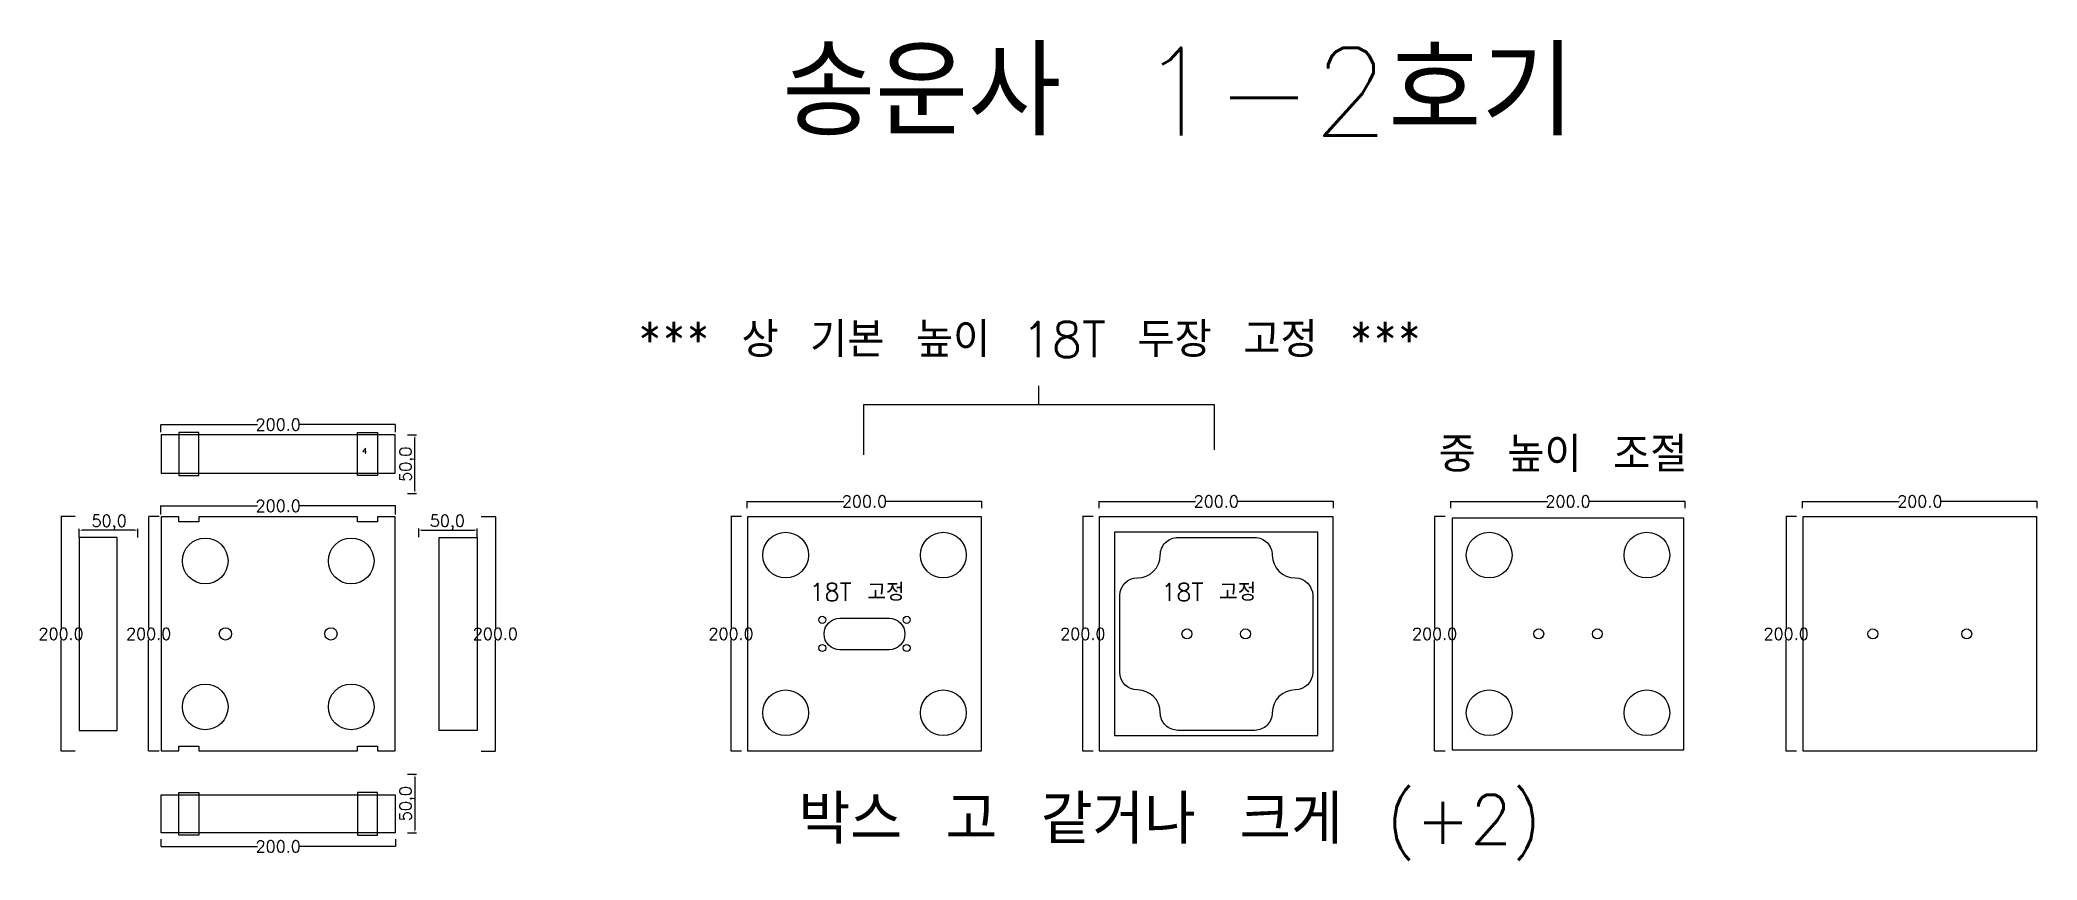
# Model space of a CAD drawing. Header units: millimetres. Extents: x 1583 to 3287, y 152 to 851.
import ezdxf

# ---------------------------------------------------------------- set-up
doc = ezdxf.new("R2010")
doc.units = ezdxf.units.MM
for name, color, linetype in [('TEXT', 7, 'Continuous'), ('볼트 구멍', 7, 'Continuous'), ('치구', 7, 'Continuous'), ('치수', 7, 'Continuous')]:
    doc.layers.add(name, color=color, linetype=linetype)
doc.styles.get("Standard").update_dxf_attribs({"font": 'txt.shx', "bigfont": 'whgtxt.shx'})
doc.dimstyles.new('ISO-25', dxfattribs={"dimtxt": 2.5, "dimasz": 2.5, "dimexe": 1.25, "dimexo": 0.625, "dimtad": 1, "dimtxsty": 'Standard', "dimcen": 2.5, "dimadec": 0, "dimazin": 0, "dimtfac": 1, "dimtmove": 0, "dimatfit": 3, "dimfxl": 0, "dimarcsym": 0})
doc.dimstyles.get("Standard").update_dxf_attribs({"dimtxt": 7, "dimasz": 0.18, "dimexe": 0.18, "dimexo": 0.0625, "dimgap": 0.09, "dimtad": 0, "dimtih": 1, "dimtoh": 1, "dimdec": 1, "dimzin": 0, "dimdsep": 46, "dimtxsty": 'Standard', "dimcen": 0.09, "dimadec": 0, "dimazin": 0, "dimtfac": 1, "dimtdec": 1, "dimtofl": 0, "dimtmove": 0, "dimatfit": 3, "dimfxl": 0, "dimtolj": 1, "dimtzin": 0, "dimarcsym": 0})

# ---------------------------------------------------------------- blocks, each defined once
blk = doc.blocks.new('*D1')
at = {"layer": 'Defpoints', "color": 0}
for p in [(1613.6, 444.5), (1601.5, 244.5), (1613.6, 244.5)]:
    blk.add_point(p, dxfattribs=at)
at = {"layer": '치수', "color": 0, "lineweight": -2}
for p, q in [((1613.5, 444.5), (1601.3, 444.5)), ((1601.5, 444.3), (1601.5, 349.5)), ((1601.5, 244.6), (1601.5, 339.4)), ((1613.5, 244.5), (1601.3, 244.5))]:
    blk.add_line(p, q, dxfattribs=at)
at = {"layer": '치수', "color": 0}
for points in [[(1601.5, 444.3), (1601.5, 444.3), (1601.5, 444.5)], [(1601.5, 244.6), (1601.5, 244.6), (1601.5, 244.5)]]:
    blk.add_solid(points, dxfattribs=at)
at = {"layer": '치수', "color": 0, "insert": (1601.5, 344.5), "char_height": 10, "attachment_point": 5}
blk.add_mtext('\\A1;200.0', dxfattribs=at)
blk = doc.blocks.new('*D2')
at = {"layer": 'Defpoints', "color": 0}
for p in [(2786.7, 451.6), (2986.7, 457.5), (2986.7, 451.6)]:
    blk.add_point(p, dxfattribs=at)
at = {"layer": '치수', "color": 0, "lineweight": -2}
for p, q in [((2786.7, 451.6), (2786.7, 457.6)), ((2786.9, 457.5), (2869.1, 457.5)), ((2986.5, 457.5), (2904.3, 457.5)), ((2986.7, 451.6), (2986.7, 457.6))]:
    blk.add_line(p, q, dxfattribs=at)
at = {"layer": '치수', "color": 0}
for points in [[(2786.9, 457.5), (2786.9, 457.4), (2786.7, 457.5)], [(2986.5, 457.5), (2986.5, 457.4), (2986.7, 457.5)]]:
    blk.add_solid(points, dxfattribs=at)
at = {"layer": '치수', "color": 0, "insert": (2886.7, 457.5), "char_height": 10, "attachment_point": 5}
blk.add_mtext('\\A1;200.0', dxfattribs=at)
blk = doc.blocks.new('*D3')
at = {"layer": 'Defpoints', "color": 0}
for p in [(1896.4, 514.2), (1903.3, 514.2), (1896.4, 464.2)]:
    blk.add_point(p, dxfattribs=at)
at = {"layer": '치수', "color": 0, "lineweight": -2}
for p, q in [((1897, 514.2), (1904.5, 514.2)), ((1903.3, 466.7), (1903.3, 511.7)), ((1897, 464.2), (1904.5, 464.2))]:
    blk.add_line(p, q, dxfattribs=at)
at = {"layer": '치수', "color": 0}
for points in [[(1902.9, 511.7), (1903.7, 511.7), (1903.3, 514.2)], [(1902.9, 466.7), (1903.7, 466.7), (1903.3, 464.2)]]:
    blk.add_solid(points, dxfattribs=at)
at = {"layer": '치수', "color": 0, "insert": (1896.8, 489.2), "char_height": 10, "attachment_point": 5, "rotation": 90}
blk.add_mtext('50,0', dxfattribs=at)
blk = doc.blocks.new('*D4')
at = {"layer": 'Defpoints', "color": 0}
for p in [(2186.7, 451.6), (2386.7, 457.5), (2386.7, 451.6)]:
    blk.add_point(p, dxfattribs=at)
at = {"layer": '치수', "color": 0, "lineweight": -2}
for p, q in [((2186.7, 451.6), (2186.7, 457.6)), ((2186.9, 457.5), (2269.1, 457.5)), ((2386.5, 457.5), (2304.3, 457.5)), ((2386.7, 451.6), (2386.7, 457.6))]:
    blk.add_line(p, q, dxfattribs=at)
at = {"layer": '치수', "color": 0}
for points in [[(2186.9, 457.5), (2186.9, 457.4), (2186.7, 457.5)], [(2386.5, 457.5), (2386.5, 457.4), (2386.7, 457.5)]]:
    blk.add_solid(points, dxfattribs=at)
at = {"layer": '치수', "color": 0, "insert": (2286.7, 457.5), "char_height": 10, "attachment_point": 5}
blk.add_mtext('\\A1;200.0', dxfattribs=at)
blk = doc.blocks.new('*D5')
at = {"layer": 'Defpoints', "color": 0}
for p in [(1906.5, 426.3), (1956.5, 433), (1956.5, 426.3)]:
    blk.add_point(p, dxfattribs=at)
at = {"layer": '치수', "color": 0, "lineweight": -2}
for p, q in [((1906.5, 426.9), (1906.5, 434.3)), ((1909, 433), (1954, 433)), ((1956.5, 426.9), (1956.5, 434.3))]:
    blk.add_line(p, q, dxfattribs=at)
at = {"layer": '치수', "color": 0}
for points in [[(1909, 433.5), (1909, 432.6), (1906.5, 433)], [(1954, 433.5), (1954, 432.6), (1956.5, 433)]]:
    blk.add_solid(points, dxfattribs=at)
at = {"layer": '치수', "color": 0, "insert": (1931, 439.5), "char_height": 10, "attachment_point": 5}
blk.add_mtext('50,0', dxfattribs=at)
blk = doc.blocks.new('*D6')
at = {"layer": 'Defpoints', "color": 0}
for p in [(1686.7, 446.3), (1886.7, 453.7), (1886.7, 446.3)]:
    blk.add_point(p, dxfattribs=at)
at = {"layer": '치수', "color": 0, "lineweight": -2}
for p, q in [((1686.7, 446.3), (1686.7, 453.9)), ((1686.9, 453.7), (1769.1, 453.7)), ((1886.5, 453.7), (1804.3, 453.7)), ((1886.7, 446.3), (1886.7, 453.9))]:
    blk.add_line(p, q, dxfattribs=at)
at = {"layer": '치수', "color": 0}
for points in [[(1686.9, 453.7), (1686.9, 453.7), (1686.7, 453.7)], [(1886.5, 453.7), (1886.5, 453.7), (1886.7, 453.7)]]:
    blk.add_solid(points, dxfattribs=at)
at = {"layer": '치수', "color": 0, "insert": (1786.7, 453.7), "char_height": 10, "attachment_point": 5}
blk.add_mtext('\\A1;200.0', dxfattribs=at)
blk = doc.blocks.new('*D7')
at = {"layer": 'Defpoints', "color": 0}
for p in [(1686.7, 169.6), (1886.7, 169.6), (1886.7, 163.2)]:
    blk.add_point(p, dxfattribs=at)
at = {"layer": '치수', "color": 0, "lineweight": -2}
for p, q in [((1686.7, 169.5), (1686.7, 163)), ((1686.9, 163.2), (1769.1, 163.2)), ((1886.5, 163.2), (1804.3, 163.2)), ((1886.7, 169.5), (1886.7, 163))]:
    blk.add_line(p, q, dxfattribs=at)
at = {"layer": '치수', "color": 0}
for points in [[(1686.9, 163.2), (1686.9, 163.2), (1686.7, 163.2)], [(1886.5, 163.2), (1886.5, 163.2), (1886.7, 163.2)]]:
    blk.add_solid(points, dxfattribs=at)
at = {"layer": '치수', "color": 0, "insert": (1786.7, 163.2), "char_height": 10, "attachment_point": 5}
blk.add_mtext('\\A1;200.0', dxfattribs=at)
blk = doc.blocks.new('*D8')
at = {"layer": 'Defpoints', "color": 0}
for p in [(1685.3, 444.5), (1676.2, 244.5), (1685.3, 244.5)]:
    blk.add_point(p, dxfattribs=at)
at = {"layer": '치수', "color": 0, "lineweight": -2}
for p, q in [((1685.2, 444.5), (1676, 444.5)), ((1676.2, 444.3), (1676.2, 349.5)), ((1676.2, 244.6), (1676.2, 339.4)), ((1685.2, 244.5), (1676, 244.5))]:
    blk.add_line(p, q, dxfattribs=at)
at = {"layer": '치수', "color": 0}
for points in [[(1676.2, 444.3), (1676.2, 444.3), (1676.2, 444.5)], [(1676.2, 244.6), (1676.2, 244.6), (1676.2, 244.5)]]:
    blk.add_solid(points, dxfattribs=at)
at = {"layer": '치수', "color": 0, "insert": (1676.2, 344.5), "char_height": 10, "attachment_point": 5}
blk.add_mtext('\\A1;200.0', dxfattribs=at)
blk = doc.blocks.new('*D9')
at = {"layer": 'Defpoints', "color": 0}
for p in [(1617, 432.9), (1617, 426.3), (1667, 426.2)]:
    blk.add_point(p, dxfattribs=at)
at = {"layer": '치수', "color": 0, "lineweight": -2}
for p, q in [((1617, 426.9), (1617, 434.2)), ((1664.5, 432.9), (1619.5, 432.9)), ((1667, 426.8), (1667, 434.2))]:
    blk.add_line(p, q, dxfattribs=at)
at = {"layer": '치수', "color": 0}
for points in [[(1619.5, 433.4), (1619.5, 432.5), (1617, 432.9)], [(1664.5, 433.4), (1664.5, 432.5), (1667, 432.9)]]:
    blk.add_solid(points, dxfattribs=at)
at = {"layer": '치수', "color": 0, "insert": (1642.5, 439.4), "char_height": 10, "attachment_point": 5}
blk.add_mtext('50,0', dxfattribs=at)
blk = doc.blocks.new('*D10')
at = {"layer": 'Defpoints', "color": 0}
for p in [(1896.4, 224.7), (1896.4, 174.7), (1903.3, 174.7)]:
    blk.add_point(p, dxfattribs=at)
at = {"layer": '치수', "color": 0, "lineweight": -2}
for p, q in [((1897, 224.7), (1904.5, 224.7)), ((1903.3, 222.2), (1903.3, 177.2)), ((1897, 174.7), (1904.5, 174.7))]:
    blk.add_line(p, q, dxfattribs=at)
at = {"layer": '치수', "color": 0}
for points in [[(1902.9, 222.2), (1903.7, 222.2), (1903.3, 224.7)], [(1902.9, 177.2), (1903.7, 177.2), (1903.3, 174.7)]]:
    blk.add_solid(points, dxfattribs=at)
at = {"layer": '치수', "color": 0, "insert": (1896.8, 199.7), "char_height": 10, "attachment_point": 5, "rotation": 90}
blk.add_mtext('50,0', dxfattribs=at)
blk = doc.blocks.new('*D11')
at = {"layer": 'Defpoints', "color": 0}
for p in [(2181.8, 444.5), (2172.9, 244.5), (2181.8, 244.5)]:
    blk.add_point(p, dxfattribs=at)
at = {"layer": '치수', "color": 0, "lineweight": -2}
for p, q in [((2181.8, 444.5), (2172.7, 444.5)), ((2172.9, 444.3), (2172.9, 349.5)), ((2172.9, 244.6), (2172.9, 339.4)), ((2181.8, 244.5), (2172.7, 244.5))]:
    blk.add_line(p, q, dxfattribs=at)
at = {"layer": '치수', "color": 0}
for points in [[(2172.9, 444.3), (2172.9, 444.3), (2172.9, 444.5)], [(2172.9, 244.6), (2172.9, 244.6), (2172.9, 244.5)]]:
    blk.add_solid(points, dxfattribs=at)
at = {"layer": '치수', "color": 0, "insert": (2172.9, 344.5), "char_height": 10, "attachment_point": 5}
blk.add_mtext('\\A1;200.0', dxfattribs=at)
blk = doc.blocks.new('*D12')
at = {"layer": 'Defpoints', "color": 0}
for p in [(1959.9, 444.5), (1959.9, 244.5), (1971.9, 244.5)]:
    blk.add_point(p, dxfattribs=at)
at = {"layer": '치수', "color": 0, "lineweight": -2}
for p, q in [((1959.9, 444.5), (1972.1, 444.5)), ((1971.9, 444.3), (1971.9, 349.5)), ((1971.9, 244.6), (1971.9, 339.4)), ((1959.9, 244.5), (1972.1, 244.5))]:
    blk.add_line(p, q, dxfattribs=at)
at = {"layer": '치수', "color": 0}
for points in [[(1971.9, 444.3), (1972, 444.3), (1971.9, 444.5)], [(1971.9, 244.6), (1972, 244.6), (1971.9, 244.5)]]:
    blk.add_solid(points, dxfattribs=at)
at = {"layer": '치수', "color": 0, "insert": (1971.9, 344.5), "char_height": 10, "attachment_point": 5}
blk.add_mtext('\\A1;200.0', dxfattribs=at)
blk = doc.blocks.new('*D13')
at = {"layer": 'Defpoints', "color": 0}
for p in [(2486.7, 451.6), (2686.7, 457.5), (2686.7, 451.6)]:
    blk.add_point(p, dxfattribs=at)
at = {"layer": '치수', "color": 0, "lineweight": -2}
for p, q in [((2486.7, 451.6), (2486.7, 457.6)), ((2486.9, 457.5), (2569.1, 457.5)), ((2686.5, 457.5), (2604.3, 457.5)), ((2686.7, 451.6), (2686.7, 457.6))]:
    blk.add_line(p, q, dxfattribs=at)
at = {"layer": '치수', "color": 0}
for points in [[(2486.9, 457.5), (2486.9, 457.4), (2486.7, 457.5)], [(2686.5, 457.5), (2686.5, 457.4), (2686.7, 457.5)]]:
    blk.add_solid(points, dxfattribs=at)
at = {"layer": '치수', "color": 0, "insert": (2586.7, 457.5), "char_height": 10, "attachment_point": 5}
blk.add_mtext('\\A1;200.0', dxfattribs=at)
blk = doc.blocks.new('*D14')
at = {"layer": 'Defpoints', "color": 0}
for p in [(2481.8, 444.5), (2472.9, 244.5), (2481.8, 244.5)]:
    blk.add_point(p, dxfattribs=at)
at = {"layer": '치수', "color": 0, "lineweight": -2}
for p, q in [((2481.8, 444.5), (2472.7, 444.5)), ((2472.9, 444.3), (2472.9, 349.5)), ((2472.9, 244.6), (2472.9, 339.4)), ((2481.8, 244.5), (2472.7, 244.5))]:
    blk.add_line(p, q, dxfattribs=at)
at = {"layer": '치수', "color": 0}
for points in [[(2472.9, 444.3), (2472.9, 444.3), (2472.9, 444.5)], [(2472.9, 244.6), (2472.9, 244.6), (2472.9, 244.5)]]:
    blk.add_solid(points, dxfattribs=at)
at = {"layer": '치수', "color": 0, "insert": (2472.9, 344.5), "char_height": 10, "attachment_point": 5}
blk.add_mtext('\\A1;200.0', dxfattribs=at)
blk = doc.blocks.new('*D15')
at = {"layer": 'Defpoints', "color": 0}
for p in [(2781.8, 444.5), (2772.9, 244.5), (2781.8, 244.5)]:
    blk.add_point(p, dxfattribs=at)
at = {"layer": '치수', "color": 0, "lineweight": -2}
for p, q in [((2781.8, 444.5), (2772.7, 444.5)), ((2772.9, 444.3), (2772.9, 349.5)), ((2772.9, 244.6), (2772.9, 339.4)), ((2781.8, 244.5), (2772.7, 244.5))]:
    blk.add_line(p, q, dxfattribs=at)
at = {"layer": '치수', "color": 0}
for points in [[(2772.9, 444.3), (2772.9, 444.3), (2772.9, 444.5)], [(2772.9, 244.6), (2772.9, 244.6), (2772.9, 244.5)]]:
    blk.add_solid(points, dxfattribs=at)
at = {"layer": '치수', "color": 0, "insert": (2772.9, 344.5), "char_height": 10, "attachment_point": 5}
blk.add_mtext('\\A1;200.0', dxfattribs=at)
blk = doc.blocks.new('*D16')
at = {"layer": 'Defpoints', "color": 0}
for p in [(1686.7, 516.6), (1886.7, 523), (1886.7, 516.6)]:
    blk.add_point(p, dxfattribs=at)
at = {"layer": '치수', "color": 0, "lineweight": -2}
for p, q in [((1686.7, 516.7), (1686.7, 523.2)), ((1686.9, 523), (1769.1, 523)), ((1886.5, 523), (1804.3, 523)), ((1886.7, 516.7), (1886.7, 523.2))]:
    blk.add_line(p, q, dxfattribs=at)
at = {"layer": '치수', "color": 0}
for points in [[(1686.9, 523.1), (1686.9, 523), (1686.7, 523)], [(1886.5, 523.1), (1886.5, 523), (1886.7, 523)]]:
    blk.add_solid(points, dxfattribs=at)
at = {"layer": '치수', "color": 0, "insert": (1786.7, 523), "char_height": 10, "attachment_point": 5}
blk.add_mtext('\\A1;200.0', dxfattribs=at)
blk = doc.blocks.new('*D17')
at = {"layer": 'Defpoints', "color": 0}
for p in [(3086.7, 451.6), (3286.7, 457.5), (3286.7, 451.6)]:
    blk.add_point(p, dxfattribs=at)
at = {"layer": '치수', "color": 0, "lineweight": -2}
for p, q in [((3086.7, 451.6), (3086.7, 457.6)), ((3086.9, 457.5), (3169.1, 457.5)), ((3286.5, 457.5), (3204.3, 457.5)), ((3286.7, 451.6), (3286.7, 457.6))]:
    blk.add_line(p, q, dxfattribs=at)
at = {"layer": '치수', "color": 0}
for points in [[(3086.9, 457.5), (3086.9, 457.4), (3086.7, 457.5)], [(3286.5, 457.5), (3286.5, 457.4), (3286.7, 457.5)]]:
    blk.add_solid(points, dxfattribs=at)
at = {"layer": '치수', "color": 0, "insert": (3186.7, 457.5), "char_height": 10, "attachment_point": 5}
blk.add_mtext('\\A1;200.0', dxfattribs=at)
blk = doc.blocks.new('*D18')
at = {"layer": 'Defpoints', "color": 0}
for p in [(3081.6, 444.5), (3072.7, 244.5), (3081.6, 244.5)]:
    blk.add_point(p, dxfattribs=at)
at = {"layer": '치수', "color": 0, "lineweight": -2}
for p, q in [((3081.5, 444.5), (3072.5, 444.5)), ((3072.7, 444.3), (3072.7, 349.5)), ((3072.7, 244.6), (3072.7, 339.4)), ((3081.5, 244.5), (3072.5, 244.5))]:
    blk.add_line(p, q, dxfattribs=at)
at = {"layer": '치수', "color": 0}
for points in [[(3072.6, 444.3), (3072.7, 444.3), (3072.7, 444.5)], [(3072.6, 244.6), (3072.7, 244.6), (3072.7, 244.5)]]:
    blk.add_solid(points, dxfattribs=at)
at = {"layer": '치수', "color": 0, "insert": (3072.7, 344.5), "char_height": 10, "attachment_point": 5}
blk.add_mtext('\\A1;200.0', dxfattribs=at)

msp = doc.modelspace()

# ---------------------------------------------------------------- linework, layer by layer
at = {"layer": 'TEXT', "color": 1}
for p, q in [((2435.43, 540.22), (2435.43, 556.09)), ((2286.04, 497.1), (2286.04, 540.22)), ((2286.04, 540.22), (2584.82, 540.22)), ((2584.82, 540.22), (2584.82, 501.58))]:
    msp.add_line(p, q, dxfattribs=at)
at = {"layer": '볼트 구멍', "color": 3}
msp.add_lwpolyline([(2265.71, 357.96), (2307.71, 357.96, -1), (2307.71, 330.96), (2265.71, 330.96, -1)], format="xyb", close=True, dxfattribs=at)
for centre, radius in [((2250.71, 356.46), 3), ((2322.71, 356.46), 3), ((1741.71, 344.46), 5.25), ((1831.71, 344.46), 5.25), ((2561.71, 344.46), 4.25), ((2611.71, 344.46), 4.25), ((2861.71, 344.46), 4.25), ((2911.71, 344.46), 4.25), ((3146.71, 344.46), 4.25), ((3226.71, 344.46), 4.25), ((2250.71, 332.46), 3), ((2322.71, 332.46), 3)]:
    msp.add_circle(centre, radius, dxfattribs=at)
at = {"layer": '치구'}
for points in [[(1686.96, 481.71), (1886.46, 481.71), (1886.46, 514.21), (1686.96, 514.21)], [(1686.96, 244.71), (1701.96, 244.71), (1701.96, 248.71), (1718.96, 248.71), (1718.96, 244.71), (1854.46, 244.71), (1854.46, 248.71), (1871.46, 248.71), (1871.46, 244.71), (1886.46, 244.71), (1886.46, 444.21), (1871.46, 444.21), (1871.46, 440.21), (1854.46, 440.21), (1854.46, 444.21), (1718.96, 444.21), (1718.96, 440.21), (1701.96, 440.21), (1701.96, 444.21), (1686.96, 444.21)], [(2186.96, 444.21), (2186.96, 244.71), (2386.46, 244.71), (2386.46, 444.21)], [(2486.96, 444.21), (2486.96, 244.71), (2686.46, 244.71), (2686.46, 444.21)], [(2787.96, 443.21), (2787.96, 245.71), (2985.46, 245.71), (2985.46, 443.21)], [(3086.96, 444.21), (3086.96, 244.71), (3286.46, 244.71), (3286.46, 444.21)], [(1649.46, 426.81), (1616.96, 426.81), (1616.96, 262.11), (1649.46, 262.11)], [(1923.96, 426.81), (1956.46, 426.81), (1956.46, 262.11), (1923.96, 262.11)], [(2499.96, 431.21), (2499.96, 257.71), (2673.46, 257.71), (2673.46, 431.21)], [(1686.96, 207.21), (1886.46, 207.21), (1886.46, 174.71), (1686.96, 174.71)]]:
    msp.add_lwpolyline(points, close=True, dxfattribs=at)
at = {"layer": '치구', "color": 1}
for points in [[(1701.96, 479.71), (1718.96, 479.71), (1718.96, 516.21), (1701.96, 516.21)], [(1871.46, 479.71), (1854.46, 479.71), (1854.46, 516.21), (1871.46, 516.21)], [(1701.96, 209.21), (1718.96, 209.21), (1718.96, 172.71), (1701.96, 172.71)], [(1871.46, 209.21), (1854.46, 209.21), (1854.46, 172.71), (1871.46, 172.71)]]:
    msp.add_lwpolyline(points, close=True, dxfattribs=at)
at = {"layer": '치구'}
msp.add_lwpolyline([(2553.96, 426.71), (2619.46, 426.71, -0.4142136), (2634.46, 411.71, 0.4142135), (2653.96, 392.21, -0.4142134), (2668.96, 377.21), (2668.96, 311.71, -0.4142134), (2653.96, 296.71, 0.4142135), (2634.46, 277.21, -0.4142136), (2619.46, 262.21), (2553.96, 262.21, -0.4142136), (2538.96, 277.21, 0.4142135), (2519.46, 296.71, -0.4142134), (2504.46, 311.71), (2504.46, 377.21, -0.4142134), (2519.46, 392.21, 0.4142135), (2538.96, 411.71, -0.4142136)], format="xyb", close=True, dxfattribs=at)
for centre in [(1724.46, 406.71), (1848.96, 406.71), (2219.46, 411.71), (2353.96, 411.71), (2819.46, 411.71), (2953.96, 411.71), (1724.46, 282.21), (1848.96, 282.21), (2219.46, 277.21), (2353.96, 277.21), (2819.46, 277.21), (2953.96, 277.21)]:
    msp.add_circle(centre, 19.5, dxfattribs=at)

# ---------------------------------------------------------------- texts
at = {"layer": 'TEXT', "color": 3}
msp.add_text('송운사 1-2호기', height=75, dxfattribs=at).set_placement((2216.49, 769.52))
at = {"layer": 'TEXT', "color": 1}
for s, height, p in [('*** 상 기본 높이 18T 두장 고정 ***', 30, (2093.35, 580.56)), ('중 높이 조절', 30, (2776.38, 482.61)), ('4', 5, (1858.27, 498.01)), ('18T 고정', 15, (2239.77, 372.63)), ('18T 고정', 15, (2539.77, 372.63)), ('박스 고 같거나 크게 (+2)', 41.6667, (2230.51, 165.44))]:
    msp.add_text(s, height=height, dxfattribs=at).set_placement(p)

# ---------------------------------------------------------------- dimensions: what is measured, and where the dimension line sits
at = {"layer": '치수', "color": 4}
for base, p1, p2, dimstyle, override, picture, middle in [((1886.71, 523.03), (1686.71, 516.63), (1886.71, 516.63), 'Standard', {"dimtxt": 10}, '*D16', (1786.71, 523.03)), ((1956.46, 433.04), (1906.46, 426.26), (1956.46, 426.26), 'ISO-25', {"dimtxt": 10, "dimdec": 1, "dimzin": 0, "dimtdec": 1}, '*D5', (1930.96, 433.04)), ((1886.71, 163.2), (1686.71, 169.6), (1886.71, 169.6), 'Standard', {"dimtxt": 10}, '*D7', (1786.71, 163.2))]:
    dim = msp.add_linear_dim(base=base, p1=p1, p2=p2, dimstyle=dimstyle, override=override, dxfattribs=at)
    dim.commit()
    dim.dimension.update_dxf_attribs({"geometry": picture, "text_midpoint": middle, "dimtype": 160})
for base, p1, p2, angle, picture, middle in [((1903.29, 514.21), (1896.39, 464.21), (1896.39, 514.21), 90, '*D3', (1903.29, 489.21)), ((1616.96, 432.94), (1666.96, 426.16), (1616.96, 426.26), 180, '*D9', (1642.46, 432.94)), ((1903.29, 174.71), (1896.39, 224.71), (1896.39, 174.71), 270, '*D10', (1903.29, 199.71))]:
    dim = msp.add_linear_dim(base=base, p1=p1, p2=p2, angle=angle, dimstyle='ISO-25', override={"dimtxt": 10, "dimdec": 1, "dimzin": 0, "dimtdec": 1}, dxfattribs=at)
    dim.commit()
    dim.dimension.update_dxf_attribs({"geometry": picture, "text_midpoint": middle, "dimtype": 160})
for base, p1, p2, picture, middle in [((1886.71, 453.68), (1686.71, 446.28), (1886.71, 446.28), '*D6', (1786.71, 453.68)), ((2386.71, 457.45), (2186.71, 451.57), (2386.71, 451.57), '*D4', (2286.71, 457.45)), ((2686.71, 457.45), (2486.71, 451.57), (2686.71, 451.57), '*D13', (2586.71, 457.45)), ((2986.71, 457.45), (2786.71, 451.57), (2986.71, 451.57), '*D2', (2886.71, 457.45)), ((3286.71, 457.45), (3086.71, 451.57), (3286.71, 451.57), '*D17', (3186.71, 457.45))]:
    dim = msp.add_linear_dim(base=base, p1=p1, p2=p2, dimstyle='Standard', override={"dimtxt": 10}, dxfattribs=at)
    dim.commit()
    dim.dimension.update_dxf_attribs({"geometry": picture, "text_midpoint": middle})
for base, p1, p2, picture, middle in [((1601.49, 244.46), (1613.56, 444.46), (1613.56, 244.46), '*D1', (1601.49, 344.46)), ((1676.18, 244.46), (1685.25, 444.46), (1685.25, 244.46), '*D8', (1676.18, 344.46)), ((1971.93, 244.46), (1959.86, 444.46), (1959.86, 244.46), '*D12', (1971.93, 344.46)), ((2172.91, 244.46), (2181.82, 444.46), (2181.82, 244.46), '*D11', (2172.91, 344.46)), ((2472.91, 244.46), (2481.82, 444.46), (2481.82, 244.46), '*D14', (2472.91, 344.46)), ((2772.91, 244.46), (2781.82, 444.46), (2781.82, 244.46), '*D15', (2772.91, 344.46)), ((3072.66, 244.46), (3081.57, 444.46), (3081.57, 244.46), '*D18', (3072.66, 344.46))]:
    dim = msp.add_linear_dim(base=base, p1=p1, p2=p2, angle=90, dimstyle='Standard', override={"dimtxt": 10}, dxfattribs=at)
    dim.commit()
    dim.dimension.update_dxf_attribs({"geometry": picture, "text_midpoint": middle})

doc.saveas('drawing.dxf')
